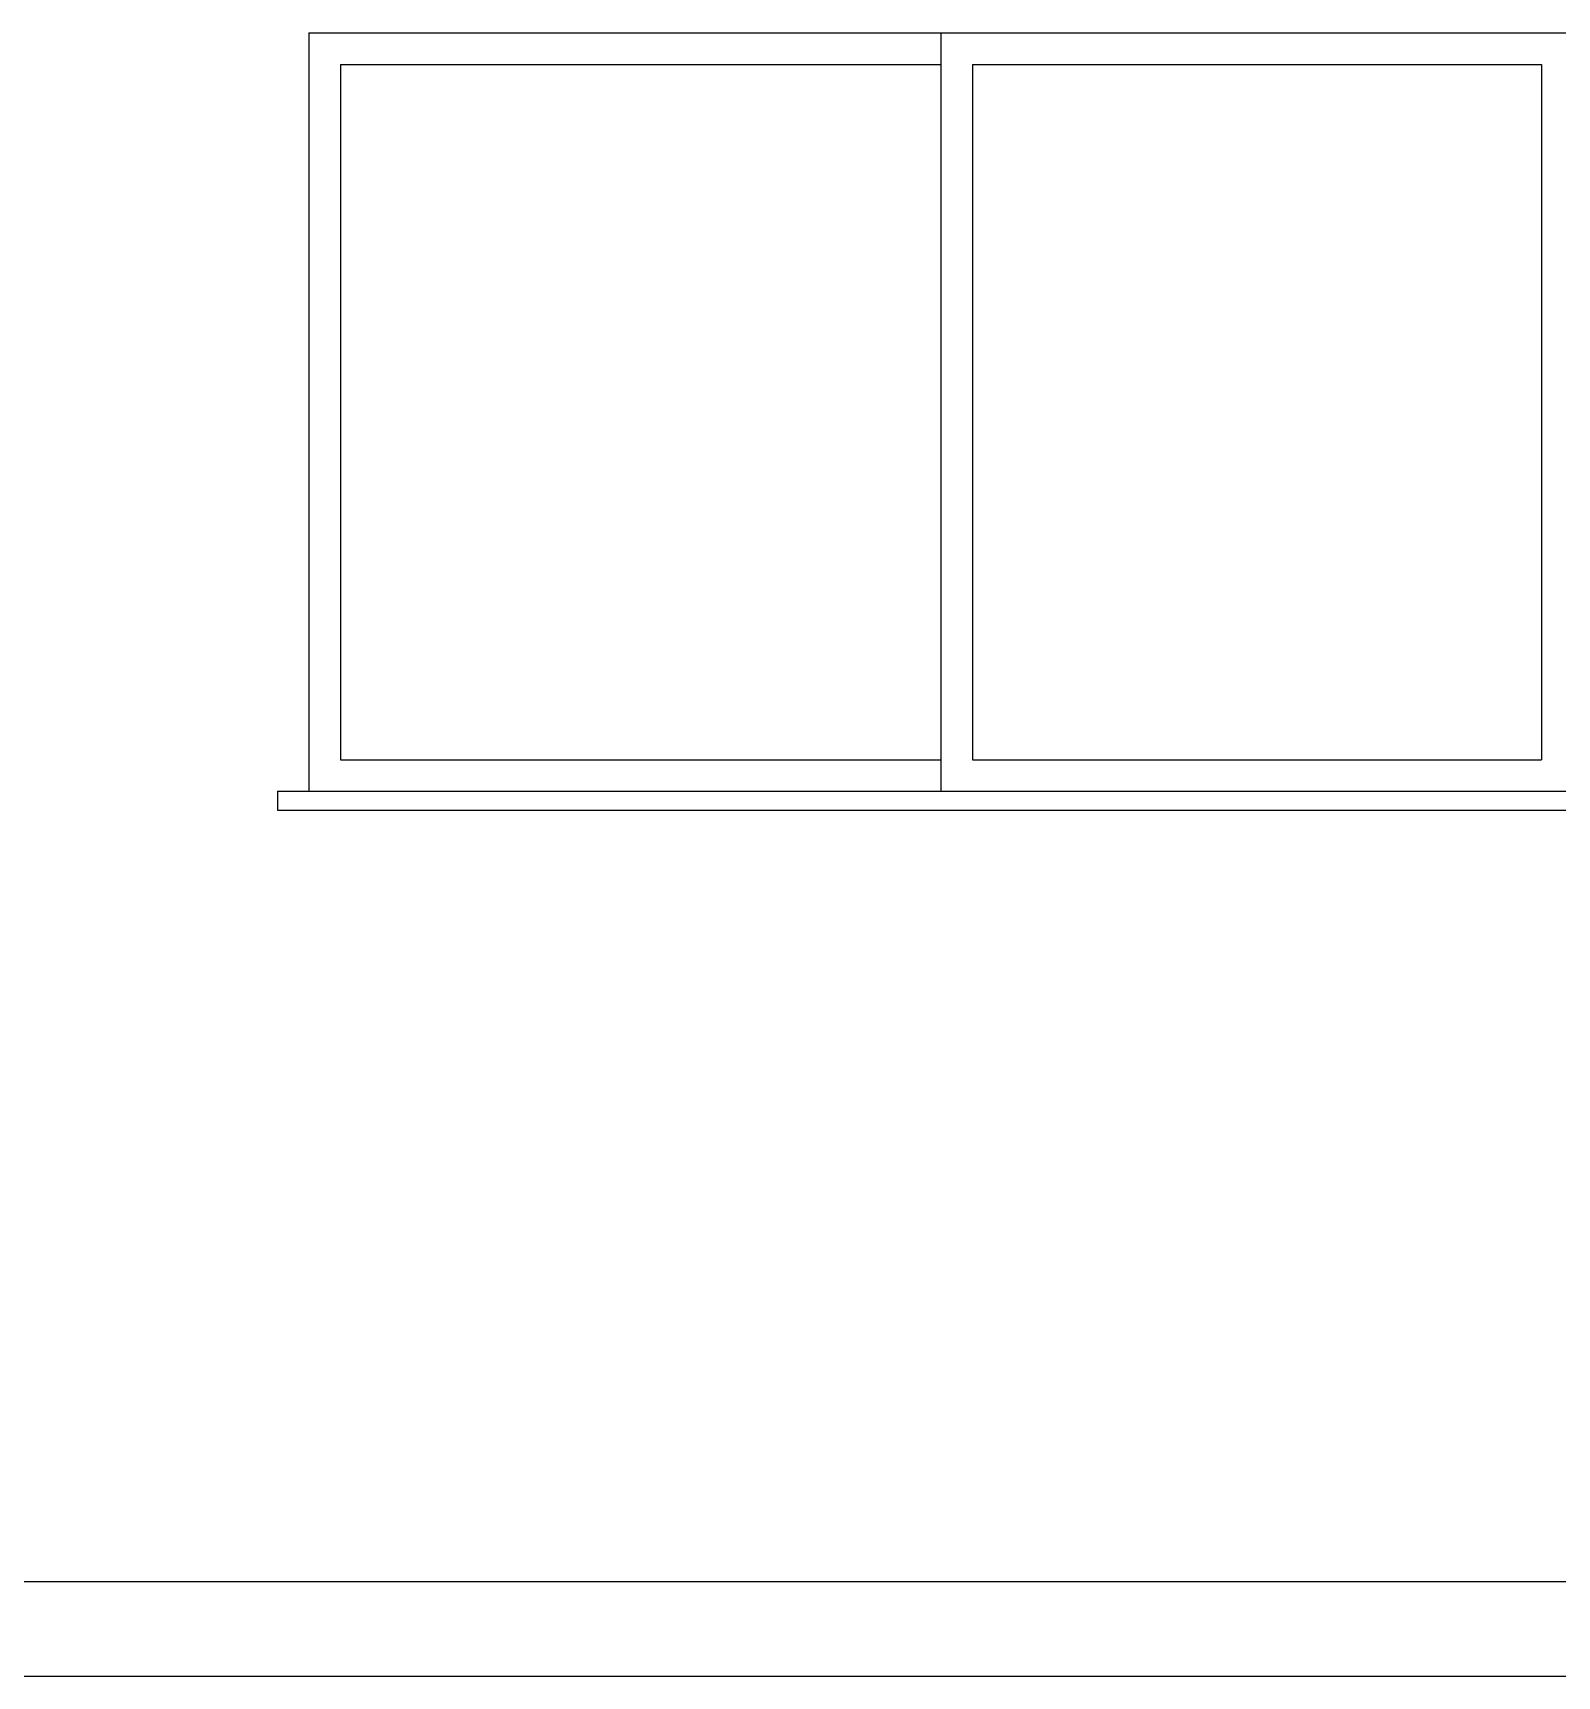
# Model space of a CAD drawing. Header units: millimetres. Extents: x -255 to 41745, y 236 to 29936.
# Drawn here: x 6914 to 9325, y 8860 to 11460 of the extents above; entities that cross this region are included whole.
import ezdxf

# ---------------------------------------------------------------- set-up
doc = ezdxf.new("R2010")
doc.units = ezdxf.units.MM
for name, color, linetype in [('06', 60, 'Continuous'), ('CALIDADES', 7, 'Continuous'), ('CARPINTERIA', 3, 'Continuous')]:
    doc.layers.add(name, color=color, linetype=linetype)

msp = doc.modelspace()

# ---------------------------------------------------------------- linework, layer by layer
at = {"layer": '06'}
msp.add_line((1428, 8860.3), (22823, 8860.3), dxfattribs=at)
at = {"layer": 'CALIDADES'}
for p, q in [((7300.5, 10260.3), (9400.5, 10260.3)), ((7300.5, 10260.3), (7300.5, 10230.3)), ((7300.5, 10230.3), (9400.5, 10230.3)), ((2400.5, 9010.3), (21850.5, 9010.3))]:
    msp.add_line(p, q, dxfattribs=at)
at = {"layer": 'CALIDADES', "color": 2}
msp.add_line((7350.5, 10260.3), (9350.5, 10260.3), dxfattribs=at)
at = {"layer": 'CARPINTERIA'}
for p, q in [((7350.5, 11460.3), (7350.5, 10260.3)), ((7350.5, 11460.3), (9350.5, 11460.3)), ((8350.5, 11460.3), (8350.5, 10260.3)), ((7400.5, 11410.3), (8350.5, 11410.3)), ((7400.5, 11410.3), (7400.5, 10310.3)), ((8400.5, 11410.3), (8400.5, 10310.3)), ((8400.5, 11410.3), (9300.5, 11410.3)), ((9300.5, 11410.3), (9300.5, 10310.3)), ((7400.5, 10310.3), (8350.5, 10310.3)), ((8400.5, 10310.3), (9300.5, 10310.3))]:
    msp.add_line(p, q, dxfattribs=at)

doc.saveas('drawing.dxf')
